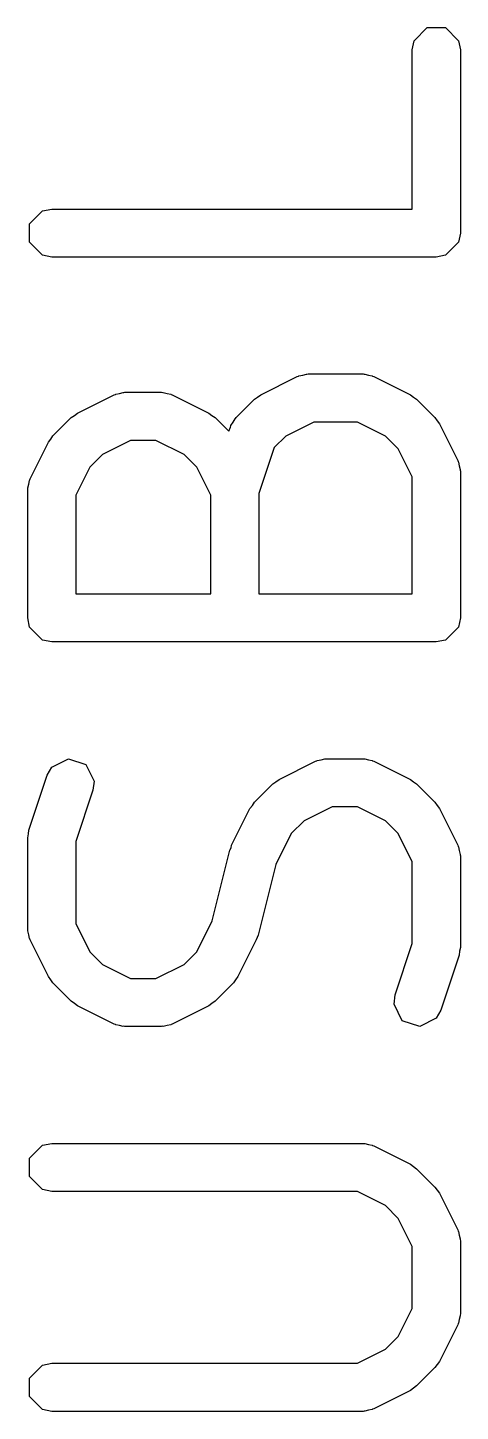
# Model space of a CAD drawing. Header units: inches. Extents: x -1.73 to 1.98, y -0.03 to 4.65.
# Drawn here: x 0.8687 to 0.9041, y 4.1864 to 4.2997 of the extents above; entities that cross this region are included whole.
import ezdxf

# ---------------------------------------------------------------- set-up
doc = ezdxf.new("R2010")
doc.units = ezdxf.units.IN
doc.header["$MEASUREMENT"] = 0
doc.layers.add('BLACK', color=250, linetype='CONTINUOUS')

msp = doc.modelspace()

# ---------------------------------------------------------------- linework, layer by layer
at = {"layer": 'BLACK', "linetype": 'CONTINUOUS'}
for p, q in [((0.90034, 4.29863), (0.90141, 4.2997)), ((0.90141, 4.2997), (0.90291, 4.2997)), ((0.90291, 4.2997), (0.90398, 4.29863)), ((0.90019, 4.29788), (0.90034, 4.29863)), ((0.90019, 4.28485), (0.90019, 4.29788)), ((0.90398, 4.29863), (0.90413, 4.29788)), ((0.90413, 4.29788), (0.90413, 4.28288)), ((0.86885, 4.28363), (0.86991, 4.2847)), ((0.86991, 4.2847), (0.87067, 4.28485)), ((0.87067, 4.28485), (0.90019, 4.28485)), ((0.86885, 4.28213), (0.86885, 4.28363)), ((0.90413, 4.28288), (0.90398, 4.28213)), ((0.86991, 4.28106), (0.86885, 4.28213)), ((0.90398, 4.28213), (0.90291, 4.28106)), ((0.87067, 4.28091), (0.86991, 4.28106)), ((0.90216, 4.28091), (0.87067, 4.28091)), ((0.90291, 4.28106), (0.90216, 4.28091)), ((0.88778, 4.26964), (0.89078, 4.27114)), ((0.89078, 4.27114), (0.89088, 4.27117)), ((0.89088, 4.27117), (0.89091, 4.2712)), ((0.89091, 4.2712), (0.89122, 4.27126)), ((0.89122, 4.27126), (0.89152, 4.27134)), ((0.89152, 4.27134), (0.89157, 4.27133)), ((0.89157, 4.27133), (0.89166, 4.27135)), ((0.89166, 4.27135), (0.89616, 4.27135)), ((0.89616, 4.27135), (0.89626, 4.27133)), ((0.89626, 4.27133), (0.8963, 4.27134)), ((0.8963, 4.27134), (0.89661, 4.27126)), ((0.89661, 4.27126), (0.89692, 4.2712)), ((0.89692, 4.2712), (0.89695, 4.27117)), ((0.89695, 4.27117), (0.89704, 4.27114)), ((0.89704, 4.27114), (0.90004, 4.26964)), ((0.87278, 4.26814), (0.87578, 4.26964)), ((0.87578, 4.26964), (0.87588, 4.26967)), ((0.87588, 4.26967), (0.87591, 4.2697)), ((0.87591, 4.2697), (0.87622, 4.26976)), ((0.87622, 4.26976), (0.87652, 4.26984)), ((0.87652, 4.26984), (0.87657, 4.26983)), ((0.87657, 4.26983), (0.87666, 4.26985)), ((0.87666, 4.26985), (0.87966, 4.26985)), ((0.87966, 4.26985), (0.87976, 4.26983)), ((0.87976, 4.26983), (0.8798, 4.26984)), ((0.8798, 4.26984), (0.88011, 4.26976)), ((0.88011, 4.26976), (0.88042, 4.2697)), ((0.88042, 4.2697), (0.88045, 4.26967)), ((0.88045, 4.26967), (0.88054, 4.26964)), ((0.88054, 4.26964), (0.88354, 4.26814)), ((0.88727, 4.26927), (0.88753, 4.26945)), ((0.88753, 4.26945), (0.88778, 4.26964)), ((0.90004, 4.26964), (0.90029, 4.26945)), ((0.90029, 4.26945), (0.90055, 4.26927)), ((0.88577, 4.26777), (0.88727, 4.26927)), ((0.90055, 4.26927), (0.90205, 4.26777)), ((0.87077, 4.26627), (0.87227, 4.26777)), ((0.87227, 4.26777), (0.87254, 4.26795)), ((0.87254, 4.26795), (0.87278, 4.26814)), ((0.88354, 4.26814), (0.88379, 4.26795)), ((0.88379, 4.26795), (0.88406, 4.26777)), ((0.88406, 4.26777), (0.88518, 4.26665)), ((0.8853, 4.267), (0.88534, 4.26709)), ((0.88534, 4.26713), (0.88552, 4.2674)), ((0.88534, 4.26709), (0.88534, 4.26713)), ((0.88552, 4.2674), (0.88568, 4.26767)), ((0.88568, 4.26767), (0.88572, 4.26769)), ((0.88572, 4.26769), (0.88577, 4.26777)), ((0.89213, 4.26741), (0.88983, 4.26626)), ((0.8957, 4.26741), (0.89213, 4.26741)), ((0.898, 4.26626), (0.8957, 4.26741)), ((0.90205, 4.26777), (0.90223, 4.26751)), ((0.90223, 4.26751), (0.90242, 4.26726)), ((0.90242, 4.26726), (0.90392, 4.26426)), ((0.8704, 4.26576), (0.8706, 4.26601)), ((0.8706, 4.26601), (0.87077, 4.26627)), ((0.87713, 4.26591), (0.87483, 4.26476)), ((0.8792, 4.26591), (0.87713, 4.26591)), ((0.8815, 4.26476), (0.8792, 4.26591)), ((0.88518, 4.26665), (0.8853, 4.267)), ((0.88983, 4.26626), (0.88888, 4.26532)), ((0.89904, 4.26521), (0.898, 4.26626)), ((0.8689, 4.26276), (0.8704, 4.26576)), ((0.87483, 4.26476), (0.87378, 4.26371)), ((0.88255, 4.26371), (0.8815, 4.26476)), ((0.88888, 4.26532), (0.88763, 4.26156)), ((0.90019, 4.26292), (0.89904, 4.26521)), ((0.87378, 4.26371), (0.87263, 4.26142)), ((0.88369, 4.26142), (0.88255, 4.26371)), ((0.90392, 4.26426), (0.90395, 4.26417)), ((0.90395, 4.26417), (0.90398, 4.26413)), ((0.90398, 4.26413), (0.90404, 4.26382)), ((0.90404, 4.26382), (0.90412, 4.26352)), ((0.86878, 4.26232), (0.86885, 4.26263)), ((0.86885, 4.26263), (0.86888, 4.26267)), ((0.86888, 4.26267), (0.8689, 4.26276)), ((0.90019, 4.25335), (0.90019, 4.26292)), ((0.90412, 4.26352), (0.90411, 4.26348)), ((0.90411, 4.26348), (0.90413, 4.26338)), ((0.90413, 4.26338), (0.90413, 4.25138)), ((0.8687, 4.26202), (0.86878, 4.26232)), ((0.86872, 4.26198), (0.8687, 4.26202)), ((0.8687, 4.26188), (0.86872, 4.26198)), ((0.8687, 4.25138), (0.8687, 4.26188)), ((0.87263, 4.26142), (0.87263, 4.25335)), ((0.88369, 4.25335), (0.88369, 4.26142)), ((0.88763, 4.26156), (0.88763, 4.25335)), ((0.87263, 4.25335), (0.88369, 4.25335)), ((0.88763, 4.25335), (0.90019, 4.25335)), ((0.86885, 4.25063), (0.8687, 4.25138)), ((0.90413, 4.25138), (0.90398, 4.25063)), ((0.86991, 4.24956), (0.86885, 4.25063)), ((0.90398, 4.25063), (0.90291, 4.24956)), ((0.87067, 4.24941), (0.86991, 4.24956)), ((0.90216, 4.24941), (0.87067, 4.24941)), ((0.90291, 4.24956), (0.90216, 4.24941)), ((0.87068, 4.23917), (0.87203, 4.23985)), ((0.87203, 4.23985), (0.87345, 4.23937)), ((0.89272, 4.23976), (0.89302, 4.23985)), ((0.89302, 4.23985), (0.89307, 4.23983)), ((0.89307, 4.23983), (0.89316, 4.23985)), ((0.89316, 4.23985), (0.89616, 4.23985)), ((0.89616, 4.23985), (0.89626, 4.23983)), ((0.89626, 4.23983), (0.8963, 4.23985)), ((0.8963, 4.23985), (0.89661, 4.23976)), ((0.8703, 4.23851), (0.87068, 4.23917)), ((0.87345, 4.23937), (0.87413, 4.23802)), ((0.88928, 4.23815), (0.89228, 4.23965)), ((0.89228, 4.23965), (0.89238, 4.23967)), ((0.89238, 4.23967), (0.89241, 4.2397)), ((0.89241, 4.2397), (0.89272, 4.23976)), ((0.89661, 4.23976), (0.89692, 4.2397)), ((0.89692, 4.2397), (0.89695, 4.23967)), ((0.89695, 4.23967), (0.89704, 4.23965)), ((0.89704, 4.23965), (0.90004, 4.23815)), ((0.8688, 4.23401), (0.8703, 4.23851)), ((0.87413, 4.23802), (0.87403, 4.23726)), ((0.88727, 4.23628), (0.88877, 4.23778)), ((0.88877, 4.23778), (0.88903, 4.23795)), ((0.88903, 4.23795), (0.88928, 4.23815)), ((0.90004, 4.23815), (0.90029, 4.23795)), ((0.90029, 4.23795), (0.90055, 4.23778)), ((0.90055, 4.23778), (0.90205, 4.23628)), ((0.87403, 4.23726), (0.87263, 4.23307)), ((0.8854, 4.23277), (0.8869, 4.23577)), ((0.8869, 4.23577), (0.8871, 4.23601)), ((0.8871, 4.23601), (0.88727, 4.23628)), ((0.89363, 4.23592), (0.89133, 4.23477)), ((0.8957, 4.23592), (0.89363, 4.23592)), ((0.898, 4.23477), (0.8957, 4.23592)), ((0.90205, 4.23628), (0.90223, 4.23601)), ((0.90223, 4.23601), (0.90242, 4.23577)), ((0.90242, 4.23577), (0.90392, 4.23277)), ((0.89133, 4.23477), (0.89028, 4.23372)), ((0.89904, 4.23372), (0.898, 4.23477)), ((0.8687, 4.23338), (0.86876, 4.23369)), ((0.8687, 4.22589), (0.8687, 4.23338)), ((0.86876, 4.23369), (0.8688, 4.23401)), ((0.87263, 4.23307), (0.87263, 4.22635)), ((0.89028, 4.23372), (0.88902, 4.2312)), ((0.90019, 4.23142), (0.89904, 4.23372)), ((0.88381, 4.22657), (0.88525, 4.23236)), ((0.88525, 4.23236), (0.88535, 4.23256)), ((0.88535, 4.23256), (0.8854, 4.23277)), ((0.90392, 4.23277), (0.90395, 4.23267)), ((0.90395, 4.23267), (0.90398, 4.23264)), ((0.90398, 4.23264), (0.90404, 4.23233)), ((0.90404, 4.23233), (0.90412, 4.23202)), ((0.90412, 4.23202), (0.90411, 4.23198)), ((0.90411, 4.23198), (0.90413, 4.23189)), ((0.88902, 4.2312), (0.88757, 4.22541)), ((0.90019, 4.22471), (0.90019, 4.23142)), ((0.90413, 4.23189), (0.90413, 4.22439)), ((0.87263, 4.22635), (0.87378, 4.22405)), ((0.88255, 4.22405), (0.88381, 4.22657)), ((0.86872, 4.22579), (0.8687, 4.22589)), ((0.8687, 4.22575), (0.86872, 4.22579)), ((0.86878, 4.22544), (0.8687, 4.22575)), ((0.86885, 4.22513), (0.86878, 4.22544)), ((0.86888, 4.2251), (0.86885, 4.22513)), ((0.8689, 4.22501), (0.86888, 4.2251)), ((0.88748, 4.22521), (0.88742, 4.22501)), ((0.88757, 4.22541), (0.88748, 4.22521)), ((0.8704, 4.22201), (0.8689, 4.22501)), ((0.87378, 4.22405), (0.87483, 4.223)), ((0.8815, 4.223), (0.88255, 4.22405)), ((0.88742, 4.22501), (0.88592, 4.22201)), ((0.89879, 4.22051), (0.90019, 4.22471)), ((0.90407, 4.22408), (0.90403, 4.22376)), ((0.90413, 4.22439), (0.90407, 4.22408)), ((0.87483, 4.223), (0.87713, 4.22186)), ((0.8792, 4.22186), (0.8815, 4.223)), ((0.90403, 4.22376), (0.90253, 4.21926)), ((0.8706, 4.22176), (0.8704, 4.22201)), ((0.87077, 4.22149), (0.8706, 4.22176)), ((0.87713, 4.22186), (0.8792, 4.22186)), ((0.88573, 4.22176), (0.88556, 4.22149)), ((0.88592, 4.22201), (0.88573, 4.22176)), ((0.87227, 4.21999), (0.87077, 4.22149)), ((0.88556, 4.22149), (0.88406, 4.21999)), ((0.87254, 4.21982), (0.87227, 4.21999)), ((0.87278, 4.21963), (0.87254, 4.21982)), ((0.87578, 4.21813), (0.87278, 4.21963)), ((0.88354, 4.21963), (0.88054, 4.21813)), ((0.88379, 4.21982), (0.88354, 4.21963)), ((0.88406, 4.21999), (0.88379, 4.21982)), ((0.8987, 4.21975), (0.89879, 4.22051)), ((0.89937, 4.2184), (0.8987, 4.21975)), ((0.9008, 4.21792), (0.89937, 4.2184)), ((0.90215, 4.2186), (0.9008, 4.21792)), ((0.90253, 4.21926), (0.90215, 4.2186)), ((0.87588, 4.2181), (0.87578, 4.21813)), ((0.87591, 4.21807), (0.87588, 4.2181)), ((0.87622, 4.21801), (0.87591, 4.21807)), ((0.87652, 4.21792), (0.87622, 4.21801)), ((0.87657, 4.21794), (0.87652, 4.21792)), ((0.87666, 4.21792), (0.87657, 4.21794)), ((0.87966, 4.21792), (0.87666, 4.21792)), ((0.87976, 4.21794), (0.87966, 4.21792)), ((0.8798, 4.21792), (0.87976, 4.21794)), ((0.88011, 4.21801), (0.8798, 4.21792)), ((0.88042, 4.21807), (0.88011, 4.21801)), ((0.88045, 4.2181), (0.88042, 4.21807)), ((0.88054, 4.21813), (0.88045, 4.2181)), ((0.86885, 4.20714), (0.86991, 4.20821)), ((0.86991, 4.20821), (0.87067, 4.20836)), ((0.87067, 4.20836), (0.89616, 4.20836)), ((0.89616, 4.20836), (0.89626, 4.20834)), ((0.89626, 4.20834), (0.8963, 4.20835)), ((0.8963, 4.20835), (0.89661, 4.20827)), ((0.89661, 4.20827), (0.89692, 4.20821)), ((0.89692, 4.20821), (0.89695, 4.20818)), ((0.89695, 4.20818), (0.89704, 4.20815)), ((0.89704, 4.20815), (0.90004, 4.20665)), ((0.86885, 4.20564), (0.86885, 4.20714)), ((0.90004, 4.20665), (0.90029, 4.20646)), ((0.90029, 4.20646), (0.90055, 4.20628)), ((0.90055, 4.20628), (0.90205, 4.20478)), ((0.86991, 4.20457), (0.86885, 4.20564)), ((0.90205, 4.20478), (0.90223, 4.20452)), ((0.87067, 4.20442), (0.86991, 4.20457)), ((0.8957, 4.20442), (0.87067, 4.20442)), ((0.898, 4.20327), (0.8957, 4.20442)), ((0.90223, 4.20452), (0.90242, 4.20427)), ((0.90242, 4.20427), (0.90392, 4.20127)), ((0.89904, 4.20222), (0.898, 4.20327)), ((0.90019, 4.19992), (0.89904, 4.20222)), ((0.90392, 4.20127), (0.90395, 4.20117)), ((0.90395, 4.20117), (0.90398, 4.20114)), ((0.90398, 4.20114), (0.90404, 4.20083)), ((0.90404, 4.20083), (0.90412, 4.20053)), ((0.90412, 4.20053), (0.90411, 4.20049)), ((0.90411, 4.20049), (0.90413, 4.20039)), ((0.90413, 4.20039), (0.90413, 4.19439)), ((0.90019, 4.19485), (0.90019, 4.19992)), ((0.89904, 4.19256), (0.90019, 4.19485)), ((0.90392, 4.19351), (0.90242, 4.19051)), ((0.90395, 4.1936), (0.90392, 4.19351)), ((0.90398, 4.19364), (0.90395, 4.1936)), ((0.90404, 4.19395), (0.90398, 4.19364)), ((0.90412, 4.19425), (0.90404, 4.19395)), ((0.90413, 4.19439), (0.90411, 4.19429)), ((0.90411, 4.19429), (0.90412, 4.19425)), ((0.898, 4.19151), (0.89904, 4.19256)), ((0.8957, 4.19036), (0.898, 4.19151)), ((0.86885, 4.18914), (0.86991, 4.19021)), ((0.86991, 4.19021), (0.87067, 4.19036)), ((0.87067, 4.19036), (0.8957, 4.19036)), ((0.90205, 4.19), (0.90055, 4.1885)), ((0.90223, 4.19026), (0.90205, 4.19)), ((0.90242, 4.19051), (0.90223, 4.19026)), ((0.86885, 4.18764), (0.86885, 4.18914)), ((0.90004, 4.18813), (0.89704, 4.18663)), ((0.90029, 4.18832), (0.90004, 4.18813)), ((0.90055, 4.1885), (0.90029, 4.18832)), ((0.86991, 4.18657), (0.86885, 4.18764)), ((0.89695, 4.1866), (0.89692, 4.18657)), ((0.89704, 4.18663), (0.89695, 4.1866)), ((0.87067, 4.18642), (0.86991, 4.18657)), ((0.89616, 4.18642), (0.87067, 4.18642)), ((0.89626, 4.18644), (0.89616, 4.18642)), ((0.8963, 4.18643), (0.89626, 4.18644)), ((0.89661, 4.18651), (0.8963, 4.18643)), ((0.89692, 4.18657), (0.89661, 4.18651))]:
    msp.add_line(p, q, dxfattribs=at)

doc.saveas('drawing.dxf')
